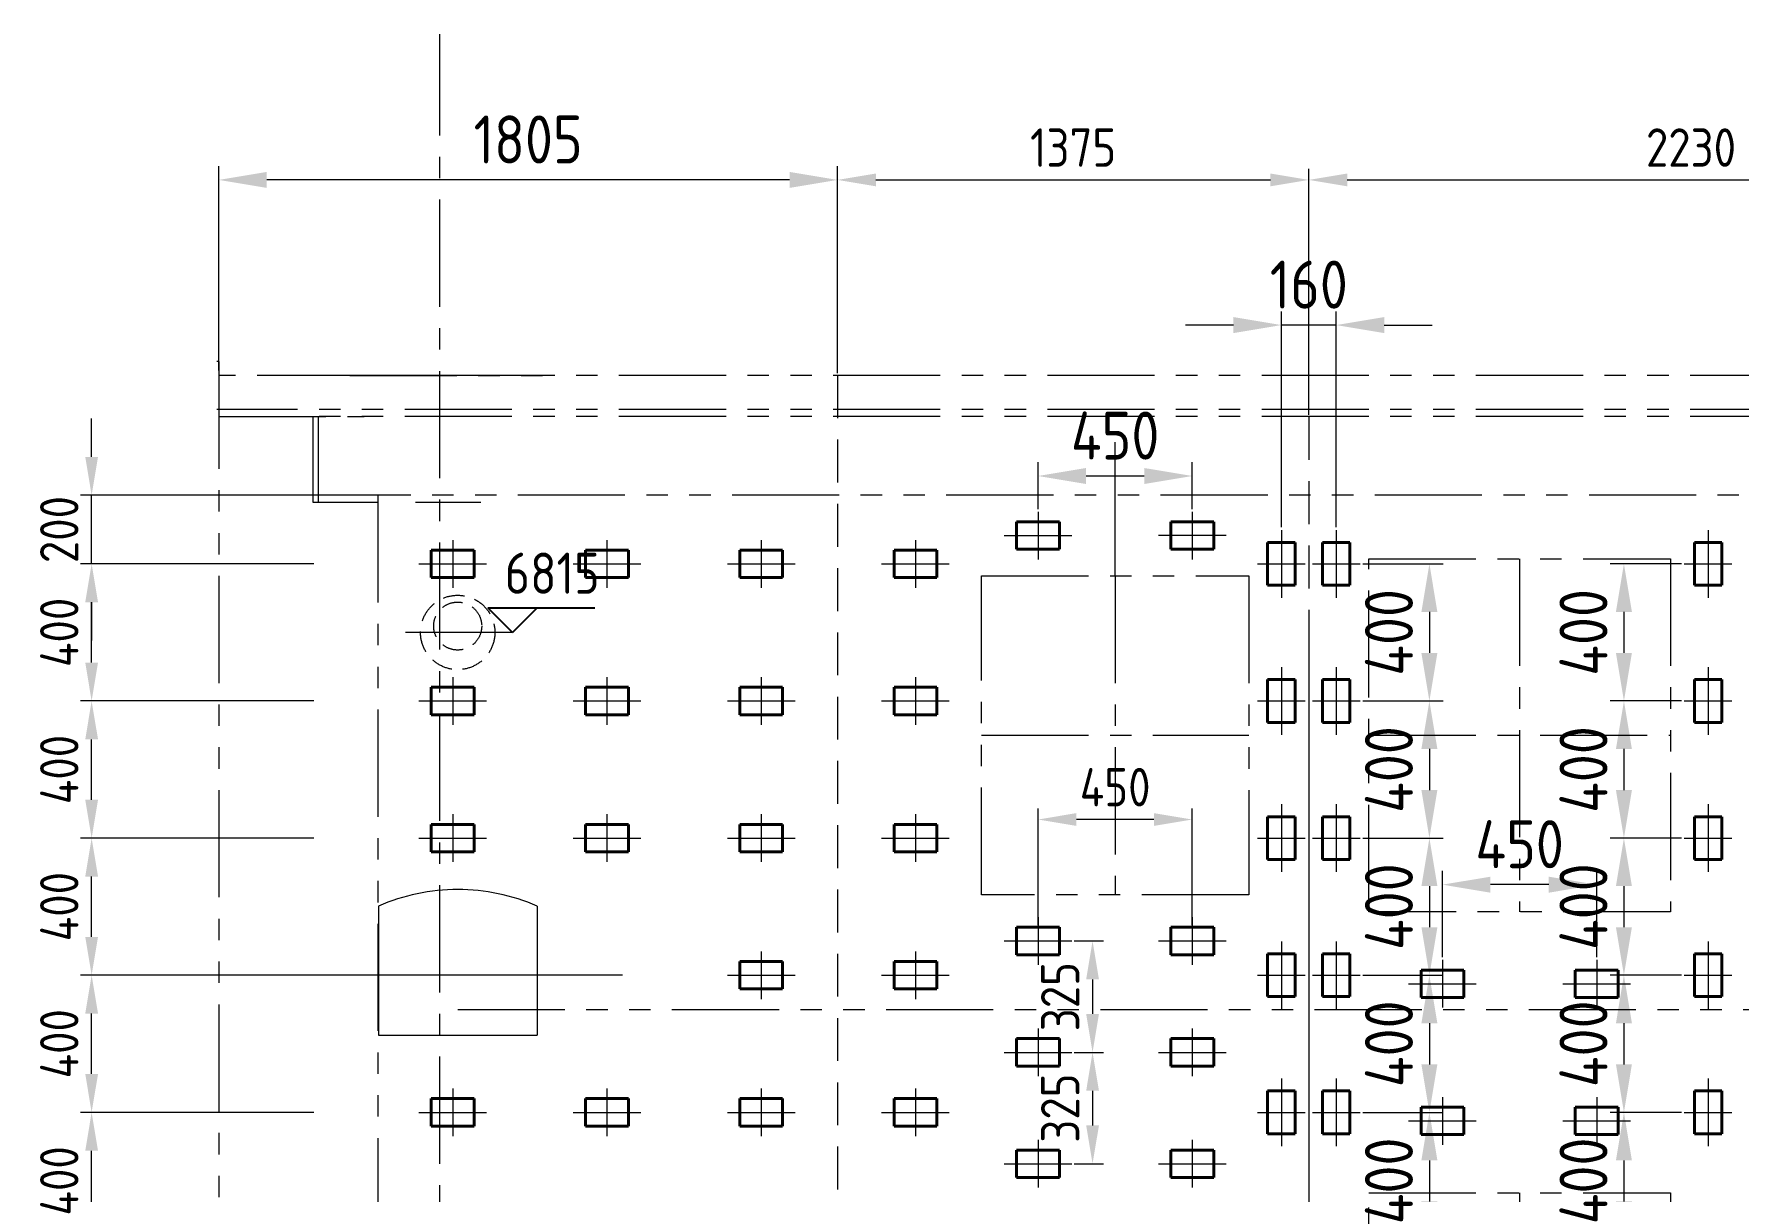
# Model space of a CAD drawing. Header units: millimetres. Extents: x 52110 to 400893, y -153728 to 31997.
# Drawn here: x 200878 to 205852, y -43117 to -39740 of the extents above; entities that cross this region are included whole.
import ezdxf

# ---------------------------------------------------------------- set-up
doc = ezdxf.new("R2010")
doc.units = ezdxf.units.MM
doc.header["$LTSCALE"] = 500
for name, pattern in [('CENTER', [2, 1.25, -0.25, 0.25, -0.25]), ('DASHED2', [0.375, 0.25, -0.125]), ('PHANTOM2', [1.25, 0.625, -0.125, 0.125, -0.125, 0.125, -0.125])]:
    doc.linetypes.add(name, pattern=pattern)
for name, color, linetype, lineweight in [('2D', 4, 'PHANTOM2', 20), ('BIAOZHU', 3, 'Continuous', 25), ('SHI', 7, 'Continuous', 40), ('WEN', 3, 'Continuous', 20), ('XU', 6, 'DASHED2', 20), ('ZHONG', 1, 'CENTER', 20)]:
    doc.layers.add(name, color=color, linetype=linetype, lineweight=lineweight)
doc.styles.add('GB', font='gbenor.shx', dxfattribs={"bigfont": 'gbcbig.shx'})
doc.dimstyles.new('ISO-25$0', dxfattribs={"dimscale": 40, "dimtxt": 3.5, "dimasz": 3.5, "dimexe": 1, "dimexo": 0.2, "dimgap": 1.2, "dimtad": 1, "dimtoh": 1, "dimdec": 1, "dimzin": 9, "dimdsep": 46, "dimtxsty": 'GB', "dimcen": 0, "dimclrd": 3, "dimclre": 3, "dimclrt": 256, "dimadec": 0, "dimazin": 2, "dimtfac": 1, "dimtdec": 1, "dimtix": 1, "dimtmove": 0, "dimatfit": 3, "dimldrblk": 'DOTSMALL', "dimfxl": 0, "dimlwd": -1, "dimlwe": 20, "dimarcsym": 0})

# ---------------------------------------------------------------- blocks, each defined once
blk = doc.blocks.new('A$C211F6658')
at = {"layer": 'SHI'}
for p, q in [((-62.5, 40), (-62.5, -40)), ((62.5, 40), (-62.5, 40)), ((62.5, -40), (62.5, 40)), ((-62.5, -40), (62.5, -40))]:
    blk.add_line(p, q, dxfattribs=at)
at = {"layer": 'ZHONG'}
for p, q in [((0, 69.5), (0, -69.5)), ((-98.7, 0), (98.7, 0))]:
    blk.add_line(p, q, dxfattribs=at)
blk = doc.blocks.new('*D1261')
at = {"layer": 'Defpoints', "color": 0}
for p in [(203807.3, -42031), (203807.3, -42345.7), (204257.3, -42345.7)]:
    blk.add_point(p, dxfattribs=at)
at = {"layer": 'WEN', "color": 3, "linetype": 'ByBlock', "lineweight": 20}
for p, q in [((203807.3, -42339.3), (203807.3, -41999)), ((204257.3, -42339.3), (204257.3, -41999))]:
    blk.add_line(p, q, dxfattribs=at)
at = {"layer": 'WEN', "color": 3, "linetype": 'ByBlock'}
blk.add_line((204145.3, -42031), (203919.3, -42031), dxfattribs=at)
at = {"layer": 'WEN', "color": 3}
for points in [[(203919.3, -42012.3), (203919.3, -42049.6), (203807.3, -42031)], [(204145.3, -42012.3), (204145.3, -42049.6), (204257.3, -42031)]]:
    blk.add_solid(points, dxfattribs=at)
at = {"layer": 'WEN', "insert": (204032.3, -41936.6), "char_height": 112, "attachment_point": 5, "style": 'GB'}
blk.add_mtext('450', dxfattribs=at)
blk = doc.blocks.new('_DotSmall')
at = {"color": 0, "linetype": 'ByBlock', "const_width": 0.5}
blk.add_lwpolyline([(-0.0625, 0, 1), (0.0625, 0, 1)], format="xyb", close=True, dxfattribs=at)
blk = doc.blocks.new('*D1262')
at = {"layer": 'Defpoints', "color": 0}
for p in [(203906, -42385.2), (203906, -42710.2), (203966.4, -42710.2)]:
    blk.add_point(p, dxfattribs=at)
at = {"layer": 'WEN', "color": 3, "linetype": 'ByBlock', "lineweight": 20}
for p, q in [((203912.4, -42385.2), (203998.4, -42385.2)), ((203912.4, -42710.2), (203998.4, -42710.2))]:
    blk.add_line(p, q, dxfattribs=at)
at = {"layer": 'WEN', "color": 3, "linetype": 'ByBlock'}
blk.add_line((203966.4, -42497.2), (203966.4, -42598.2), dxfattribs=at)
at = {"layer": 'WEN', "color": 3}
for points in [[(203947.8, -42497.2), (203985.1, -42497.2), (203966.4, -42385.2)], [(203947.8, -42598.2), (203985.1, -42598.2), (203966.4, -42710.2)]]:
    blk.add_solid(points, dxfattribs=at)
at = {"layer": 'WEN', "insert": (203872, -42547.7), "char_height": 112, "attachment_point": 5, "rotation": 90, "style": 'GB'}
blk.add_mtext('325', dxfattribs=at)
blk = doc.blocks.new('*D1263')
at = {"layer": 'Defpoints', "color": 0}
for p in [(203906, -42710.2), (203906, -43035.2), (203966.4, -43035.2)]:
    blk.add_point(p, dxfattribs=at)
at = {"layer": 'WEN', "color": 3, "linetype": 'ByBlock', "lineweight": 20}
for p, q in [((203912.4, -42710.2), (203998.4, -42710.2)), ((203912.4, -43035.2), (203998.4, -43035.2))]:
    blk.add_line(p, q, dxfattribs=at)
at = {"layer": 'WEN', "color": 3, "linetype": 'ByBlock'}
blk.add_line((203966.4, -42822.2), (203966.4, -42923.2), dxfattribs=at)
at = {"layer": 'WEN', "color": 3}
for points in [[(203947.8, -42822.2), (203985.1, -42822.2), (203966.4, -42710.2)], [(203947.8, -42923.2), (203985.1, -42923.2), (203966.4, -43035.2)]]:
    blk.add_solid(points, dxfattribs=at)
at = {"layer": 'WEN', "insert": (203872, -42872.7), "char_height": 112, "attachment_point": 5, "rotation": 90, "style": 'GB'}
blk.add_mtext('325', dxfattribs=at)
blk = doc.blocks.new('*D1268')
at = {"layer": 'Defpoints', "color": 0}
for p in [(201046.3, -42885.2), (201701.1, -42885.2), (201701.1, -43285.2)]:
    blk.add_point(p, dxfattribs=at)
at = {"layer": 'WEN', "color": 3, "linetype": 'ByBlock', "lineweight": 20}
for p, q in [((201694.7, -42885.2), (201014.3, -42885.2)), ((201694.7, -43285.2), (201014.3, -43285.2))]:
    blk.add_line(p, q, dxfattribs=at)
at = {"layer": 'WEN', "color": 3, "linetype": 'ByBlock'}
blk.add_line((201046.3, -43173.2), (201046.3, -42997.2), dxfattribs=at)
at = {"layer": 'WEN', "color": 3}
for points in [[(201027.7, -42997.2), (201065, -42997.2), (201046.3, -42885.2)], [(201027.7, -43173.2), (201065, -43173.2), (201046.3, -43285.2)]]:
    blk.add_solid(points, dxfattribs=at)
at = {"layer": 'WEN', "insert": (200951.9, -43085.2), "char_height": 112, "attachment_point": 5, "rotation": 90, "style": 'GB'}
blk.add_mtext('400', dxfattribs=at)
blk = doc.blocks.new('*D1269')
at = {"layer": 'Defpoints', "color": 0}
for p in [(201046.3, -42485.2), (202601.1, -42485.2), (201701.1, -42885.2)]:
    blk.add_point(p, dxfattribs=at)
at = {"layer": 'WEN', "color": 3, "linetype": 'ByBlock', "lineweight": 20}
for p, q in [((202594.7, -42485.2), (201014.3, -42485.2)), ((201694.7, -42885.2), (201014.3, -42885.2))]:
    blk.add_line(p, q, dxfattribs=at)
at = {"layer": 'WEN', "color": 3, "linetype": 'ByBlock'}
blk.add_line((201046.3, -42773.2), (201046.3, -42597.2), dxfattribs=at)
at = {"layer": 'WEN', "color": 3}
for points in [[(201027.7, -42597.2), (201065, -42597.2), (201046.3, -42485.2)], [(201027.7, -42773.2), (201065, -42773.2), (201046.3, -42885.2)]]:
    blk.add_solid(points, dxfattribs=at)
at = {"layer": 'WEN', "insert": (200951.9, -42685.2), "char_height": 112, "attachment_point": 5, "rotation": 90, "style": 'GB'}
blk.add_mtext('400', dxfattribs=at)
blk = doc.blocks.new('*D1270')
at = {"layer": 'Defpoints', "color": 0}
for p in [(201046.3, -42085.2), (201701.1, -42085.2), (202601.1, -42485.2)]:
    blk.add_point(p, dxfattribs=at)
at = {"layer": 'WEN', "color": 3, "linetype": 'ByBlock', "lineweight": 20}
for p, q in [((201694.7, -42085.2), (201014.3, -42085.2)), ((202594.7, -42485.2), (201014.3, -42485.2))]:
    blk.add_line(p, q, dxfattribs=at)
at = {"layer": 'WEN', "color": 3, "linetype": 'ByBlock'}
blk.add_line((201046.3, -42373.2), (201046.3, -42197.2), dxfattribs=at)
at = {"layer": 'WEN', "color": 3}
for points in [[(201027.7, -42197.2), (201065, -42197.2), (201046.3, -42085.2)], [(201027.7, -42373.2), (201065, -42373.2), (201046.3, -42485.2)]]:
    blk.add_solid(points, dxfattribs=at)
at = {"layer": 'WEN', "insert": (200951.9, -42285.2), "char_height": 112, "attachment_point": 5, "rotation": 90, "style": 'GB'}
blk.add_mtext('400', dxfattribs=at)
blk = doc.blocks.new('*D1271')
at = {"layer": 'Defpoints', "color": 0}
for p in [(201046.3, -41685.2), (201701.1, -41685.2), (201701.1, -42085.2)]:
    blk.add_point(p, dxfattribs=at)
at = {"layer": 'WEN', "color": 3, "linetype": 'ByBlock', "lineweight": 20}
for p, q in [((201694.7, -41685.2), (201014.3, -41685.2)), ((201694.7, -42085.2), (201014.3, -42085.2))]:
    blk.add_line(p, q, dxfattribs=at)
at = {"layer": 'WEN', "color": 3, "linetype": 'ByBlock'}
blk.add_line((201046.3, -41973.2), (201046.3, -41797.2), dxfattribs=at)
at = {"layer": 'WEN', "color": 3}
for points in [[(201027.7, -41797.2), (201065, -41797.2), (201046.3, -41685.2)], [(201027.7, -41973.2), (201065, -41973.2), (201046.3, -42085.2)]]:
    blk.add_solid(points, dxfattribs=at)
at = {"layer": 'WEN', "insert": (200951.9, -41885.2), "char_height": 112, "attachment_point": 5, "rotation": 90, "style": 'GB'}
blk.add_mtext('400', dxfattribs=at)
blk = doc.blocks.new('*D1272')
at = {"layer": 'Defpoints', "color": 0}
for p in [(201046.3, -41285.2), (201701.1, -41285.2), (201701.1, -41685.2)]:
    blk.add_point(p, dxfattribs=at)
at = {"layer": 'WEN', "color": 3, "linetype": 'ByBlock', "lineweight": 20}
for p, q in [((201694.7, -41285.2), (201014.3, -41285.2)), ((201694.7, -41685.2), (201014.3, -41685.2))]:
    blk.add_line(p, q, dxfattribs=at)
at = {"layer": 'WEN', "color": 3, "linetype": 'ByBlock'}
blk.add_line((201046.3, -41573.2), (201046.3, -41397.2), dxfattribs=at)
at = {"layer": 'WEN', "color": 3}
for points in [[(201027.7, -41397.2), (201065, -41397.2), (201046.3, -41285.2)], [(201027.7, -41573.2), (201065, -41573.2), (201046.3, -41685.2)]]:
    blk.add_solid(points, dxfattribs=at)
at = {"layer": 'WEN', "insert": (200951.9, -41485.2), "char_height": 112, "attachment_point": 5, "rotation": 90, "style": 'GB'}
blk.add_mtext('400', dxfattribs=at)
blk = doc.blocks.new('*D1273')
at = {"layer": 'Defpoints', "color": 0}
for p in [(201046.3, -41085.2), (201881.3, -41085.2), (201701.1, -41285.2)]:
    blk.add_point(p, dxfattribs=at)
at = {"layer": 'WEN', "color": 3, "linetype": 'ByBlock'}
for p, q in [((201046.3, -40973.2), (201046.3, -40861.2)), ((201046.3, -41285.2), (201046.3, -41085.2)), ((201046.3, -41397.2), (201046.3, -41509.2))]:
    blk.add_line(p, q, dxfattribs=at)
at = {"layer": 'WEN', "color": 3, "linetype": 'ByBlock', "lineweight": 20}
for p, q in [((201874.9, -41085.2), (201014.3, -41085.2)), ((201694.7, -41285.2), (201014.3, -41285.2))]:
    blk.add_line(p, q, dxfattribs=at)
at = {"layer": 'WEN', "color": 3}
for points in [[(201027.7, -40973.2), (201065, -40973.2), (201046.3, -41085.2)], [(201027.7, -41397.2), (201065, -41397.2), (201046.3, -41285.2)]]:
    blk.add_solid(points, dxfattribs=at)
at = {"layer": 'WEN', "insert": (200951.9, -41185.2), "char_height": 112, "attachment_point": 5, "rotation": 90, "style": 'GB'}
blk.add_mtext('200', dxfattribs=at)
blk = doc.blocks.new('正标高')
at = {"layer": 'BIAOZHU'}
for p, q in [((-2.4, 2.4), (8, 2.4)), ((-2.4, 2.4), (0, 0)), ((2.4, 2.4), (0, 0))]:
    blk.add_line(p, q, dxfattribs=at)
at = {"layer": 'BIAOZHU', "style": 'GB'}
blk.add_attdef('1000', (-0.7624, 3.76), '', height=4, dxfattribs=at)
at = {"layer": 'BIAOZHU', "style": 'GB', "flags": 10}
blk.add_attdef('+', (-3.12, 3.76), '', height=4, dxfattribs=at)
blk = doc.blocks.new('A$C757A3AD5')
at = {"layer": '2D'}
for points in [[(1020, 3140), (1900, 3140), (1900, 2110), (1020, 2110)], [(-110, 3090), (670, 3090), (670, 2160), (-110, 2160)], [(1020, 1290), (1900, 1290), (1900, 60), (1020, 60)], [(-110, 1240), (670, 1240), (670, 110), (-110, 110)]]:
    blk.add_lwpolyline(points, close=True, dxfattribs=at)
at = {"layer": 'ZHONG', "color": 1, "ltscale": 0.5}
for p, q in [((1460, 3140), (1460, 2110)), ((280, 3090), (280, 2160)), ((-110, 2625), (670, 2625)), ((1020, 2625), (1900, 2625)), ((1460, 1290), (1460, 60)), ((280, 1240), (280, 110)), ((-110, 675), (670, 675)), ((1020, 675), (1900, 675))]:
    blk.add_line(p, q, dxfattribs=at)
blk = doc.blocks.new('A$C35DD0C39')
at = {"layer": '2D'}
for p, q in [((6, 4456), (0, 4456)), ((6, 4456), (6, 0)), ((430, 4416), (6, 4416)), ((21486, 4416), (296, 4416)), ((388, 4416), (1013, 4416)), ((651, 4416), (468, 4416)), ((663, 4416), (470, 4416)), ((933, 4416), (743, 4416)), ((21486, 4316), (0, 4316)), ((6, 4296), (430, 4296)), ((280, 4296), (280, 4046)), ((21486, 4296), (296, 4296)), ((296, 4296), (296, 4046)), ((280, 4046), (470, 4046)), ((21191, 4066), (296, 4066)), ((470, 4066), (470, 10)), ((703, 2566), (20730.9, 2566))]:
    blk.add_line(p, q, dxfattribs=at)
at = {"layer": 'WEN'}
for p, q in [((471.6, 2867.7), (471.6, 2491)), ((935, 2867.7), (935, 2491)), ((935, 2778.9), (935, 2511)), ((471.6, 2491), (935, 2491))]:
    blk.add_line(p, q, dxfattribs=at)
for centre, start, end in [((703.4, 2336), 89.9863, 113.5632), ((703.1, 2336), 66.4368, 90.0137)]:
    blk.add_arc(centre, 580, start, end, dxfattribs=at)
at = {"layer": 'XU', "ltscale": 0.5}
for centre, radius in [((703, 3666), 108.5), ((703, 3684.6), 70)]:
    blk.add_circle(centre, radius, dxfattribs=at)
at = {"layer": 'ZHONG', "color": 1, "ltscale": 0.5}
for p, q in [((651, 616), (651, 5411.4)), ((863, 3666), (532, 3666))]:
    blk.add_line(p, q, dxfattribs=at)
at = {"layer": 'SHI'}
ref = blk.add_blockref('正标高', (863, 3666), dxfattribs=dict(at, xscale=30, yscale=30, zscale=30))
ref.add_attrib('1000', '6815', (840.1, 3778.8), dxfattribs={"layer": 'BIAOZHU', "height": 120, "style": 'GB'})
at = {"layer": 'WEN'}
blk.add_blockref('A$C757A3AD5', (2341, 741), dxfattribs=at)
blk = doc.blocks.new('*D1274')
at = {"layer": 'Defpoints', "color": 0}
for p in [(204597.3, -40165.2), (203222.3, -40735.2), (204597.3, -40856.8)]:
    blk.add_point(p, dxfattribs=at)
at = {"layer": 'WEN', "color": 3, "linetype": 'ByBlock', "lineweight": 20}
for p, q in [((203222.3, -40728.8), (203222.3, -40133.2)), ((204597.3, -40850.4), (204597.3, -40133.2))]:
    blk.add_line(p, q, dxfattribs=at)
at = {"layer": 'WEN', "color": 3, "linetype": 'ByBlock'}
blk.add_line((203334.3, -40165.2), (204485.3, -40165.2), dxfattribs=at)
at = {"layer": 'WEN', "color": 3}
for points in [[(203334.3, -40146.5), (203334.3, -40183.9), (203222.3, -40165.2)], [(204485.3, -40146.5), (204485.3, -40183.9), (204597.3, -40165.2)]]:
    blk.add_solid(points, dxfattribs=at)
at = {"layer": 'WEN', "insert": (203909.8, -40070.8), "char_height": 112, "attachment_point": 5, "style": 'GB'}
blk.add_mtext('1375', dxfattribs=at)
blk = doc.blocks.new('*D1275')
at = {"layer": 'Defpoints', "color": 0}
for p in [(206827.3, -40165.2), (204597.3, -40856.8), (206827.3, -40856.8)]:
    blk.add_point(p, dxfattribs=at)
at = {"layer": 'WEN', "color": 3, "linetype": 'ByBlock', "lineweight": 20}
for p, q in [((204597.3, -40850.4), (204597.3, -40133.2)), ((206827.3, -40850.4), (206827.3, -40133.2))]:
    blk.add_line(p, q, dxfattribs=at)
at = {"layer": 'WEN', "color": 3, "linetype": 'ByBlock'}
blk.add_line((204709.3, -40165.2), (206715.3, -40165.2), dxfattribs=at)
at = {"layer": 'WEN', "color": 3}
for points in [[(204709.3, -40146.5), (204709.3, -40183.9), (204597.3, -40165.2)], [(206715.3, -40146.5), (206715.3, -40183.9), (206827.3, -40165.2)]]:
    blk.add_solid(points, dxfattribs=at)
at = {"layer": 'WEN', "insert": (205712.3, -40070.8), "char_height": 112, "attachment_point": 5, "style": 'GB'}
blk.add_mtext('2230', dxfattribs=at)
blk = doc.blocks.new('*D1345')
at = {"layer": 'Defpoints', "color": 0}
for p in [(201417.3, -40165.2), (201417.3, -40728.8), (203222.3, -40735.2)]:
    blk.add_point(p, dxfattribs=at)
at = {"layer": 'WEN', "color": 3, "linetype": 'ByBlock', "lineweight": 20}
for p, q in [((201417.3, -40720.8), (201417.3, -40125.2)), ((203222.3, -40727.2), (203222.3, -40125.2))]:
    blk.add_line(p, q, dxfattribs=at)
at = {"layer": 'WEN', "color": 3, "linetype": 'ByBlock'}
blk.add_line((203082.3, -40165.2), (201557.3, -40165.2), dxfattribs=at)
at = {"layer": 'WEN', "color": 3}
for points in [[(201557.3, -40141.9), (201557.3, -40188.5), (201417.3, -40165.2)], [(203082.3, -40141.9), (203082.3, -40188.5), (203222.3, -40165.2)]]:
    blk.add_solid(points, dxfattribs=at)
at = {"layer": 'WEN', "insert": (202319.8, -40047.2), "char_height": 140, "attachment_point": 5, "style": 'GB'}
blk.add_mtext('1805', dxfattribs=at)
blk = doc.blocks.new('A$C5B802F15')
at = {"layer": 'SHI', "color": 3}
for p, q in [((3680.1, 2810.6), (3760.1, 2810.6)), ((3680.1, 2685.6), (3680.1, 2810.6)), ((3760.1, 2810.6), (3760.1, 2685.6)), ((3760.1, 2685.6), (3680.1, 2685.6))]:
    blk.add_line(p, q, dxfattribs=at)
at = {"layer": 'ZHONG'}
for p, q in [((3720.1, 2846.8), (3720.1, 2649.3)), ((3650.7, 2748.1), (3789.6, 2748.1))]:
    blk.add_line(p, q, dxfattribs=at)
blk = doc.blocks.new('A$C437F63FB')
at = {"layer": 'XU'}
blk.add_line((149.5, 2283.5), (149.5, -2322.7), dxfattribs=at)
at = {"layer": 'WEN'}
for p in [(-3650.7, -893), (-3490.7, -893), (-3650.7, -1293), (-3490.7, -1293), (-3650.7, -1693), (-3490.7, -1693), (-3650.7, -2093), (-3650.7, -2093), (-3490.7, -2093), (-3490.7, -2093), (-3650.7, -2493), (-3490.7, -2493), (-3650.7, -2893), (-3490.7, -2893), (-3650.7, -3293), (-3490.7, -3293), (-3650.7, -3693), (-3490.7, -3693), (-3650.7, -4093), (-3490.7, -4093)]:
    blk.add_blockref('A$C5B802F15', p, dxfattribs=at)
blk = doc.blocks.new('*D1355')
at = {"layer": 'Defpoints', "color": 0}
for p in [(204987.3, -42221), (204987.3, -42440.7), (205437.3, -42440.7)]:
    blk.add_point(p, dxfattribs=at)
at = {"layer": 'WEN', "color": 3, "linetype": 'ByBlock', "lineweight": 20}
for p, q in [((204987.3, -42432.7), (204987.3, -42181)), ((205437.3, -42432.7), (205437.3, -42181))]:
    blk.add_line(p, q, dxfattribs=at)
at = {"layer": 'WEN', "color": 3}
blk.add_line((205297.3, -42221), (205127.3, -42221), dxfattribs=at)
for points in [[(205127.3, -42197.7), (205127.3, -42244.4), (204987.3, -42221)], [(205297.3, -42197.7), (205297.3, -42244.4), (205437.3, -42221)]]:
    blk.add_solid(points, dxfattribs=at)
at = {"layer": 'WEN', "insert": (205212.3, -42103), "char_height": 140, "attachment_point": 5, "style": 'GB'}
blk.add_mtext('450', dxfattribs=at)
blk = doc.blocks.new('A$C28FB080F')
at = {"layer": 'WEN'}
for p in [(-3650.7, 745.4), (-3650.7, 345.4), (-3650.7, -54.6), (-3650.7, -454.6), (-3650.7, -454.6), (-3650.7, -854.6), (-3650.7, -1254.6), (-3650.7, -1654.6), (-3650.7, -2054.6), (-3650.7, -2454.6)]:
    blk.add_blockref('A$C5B802F15', p, dxfattribs=at)
blk = doc.blocks.new('*D1356')
at = {"layer": 'Defpoints', "color": 0}
for p in [(203807.3, -41028.9), (203807.3, -41133.2), (204257.3, -41133.2)]:
    blk.add_point(p, dxfattribs=at)
at = {"layer": 'WEN', "color": 3, "linetype": 'ByBlock', "lineweight": 20}
for p, q in [((203807.3, -41125.2), (203807.3, -40988.9)), ((204257.3, -41125.2), (204257.3, -40988.9))]:
    blk.add_line(p, q, dxfattribs=at)
at = {"layer": 'WEN', "color": 3}
blk.add_line((204117.3, -41028.9), (203947.3, -41028.9), dxfattribs=at)
for points in [[(203947.3, -41005.6), (203947.3, -41052.3), (203807.3, -41028.9)], [(204117.3, -41005.6), (204117.3, -41052.3), (204257.3, -41028.9)]]:
    blk.add_solid(points, dxfattribs=at)
at = {"layer": 'WEN', "insert": (204032.3, -40910.9), "char_height": 140, "attachment_point": 5, "style": 'GB'}
blk.add_mtext('450', dxfattribs=at)
blk = doc.blocks.new('*D1360')
at = {"layer": 'Defpoints', "color": 0}
for p in [(204517.3, -40588.6), (204517.3, -41186.5), (204677.3, -41186.5)]:
    blk.add_point(p, dxfattribs=at)
at = {"layer": 'WEN', "color": 3, "linetype": 'ByBlock', "lineweight": 20}
for p, q in [((204517.3, -41178.5), (204517.3, -40548.6)), ((204677.3, -41178.5), (204677.3, -40548.6))]:
    blk.add_line(p, q, dxfattribs=at)
at = {"layer": 'WEN', "color": 3}
for p, q in [((204377.3, -40588.6), (204237.3, -40588.6)), ((204677.3, -40588.6), (204517.3, -40588.6)), ((204817.3, -40588.6), (204957.3, -40588.6))]:
    blk.add_line(p, q, dxfattribs=at)
for points in [[(204377.3, -40565.3), (204377.3, -40612), (204517.3, -40588.6)], [(204817.3, -40565.3), (204817.3, -40612), (204677.3, -40588.6)]]:
    blk.add_solid(points, dxfattribs=at)
at = {"layer": 'WEN', "insert": (204597.3, -40470.6), "char_height": 140, "attachment_point": 5, "style": 'GB'}
blk.add_mtext('160', dxfattribs=at)
blk = doc.blocks.new('*D1496')
at = {"layer": 'Defpoints', "color": 0}
for p in [(204746.8, -41285.2), (204746.8, -41685.2), (204949.1, -41685.2)]:
    blk.add_point(p, dxfattribs=at)
at = {"layer": 'WEN', "color": 3, "linetype": 'ByBlock', "lineweight": 20}
for p, q in [((204754.8, -41285.2), (204989.1, -41285.2)), ((204754.8, -41685.2), (204989.1, -41685.2))]:
    blk.add_line(p, q, dxfattribs=at)
at = {"layer": 'WEN', "color": 3}
blk.add_line((204949.1, -41425.2), (204949.1, -41545.2), dxfattribs=at)
for points in [[(204925.8, -41425.2), (204972.4, -41425.2), (204949.1, -41285.2)], [(204925.8, -41545.2), (204972.4, -41545.2), (204949.1, -41685.2)]]:
    blk.add_solid(points, dxfattribs=at)
at = {"layer": 'WEN', "insert": (204831.1, -41485.2), "char_height": 140, "attachment_point": 5, "rotation": 90, "style": 'GB'}
blk.add_mtext('400', dxfattribs=at)
blk = doc.blocks.new('*D1497')
at = {"layer": 'Defpoints', "color": 0}
for p in [(204746.8, -41685.2), (204746.8, -42085.2), (204949.1, -42085.2)]:
    blk.add_point(p, dxfattribs=at)
at = {"layer": 'WEN', "color": 3, "linetype": 'ByBlock', "lineweight": 20}
for p, q in [((204754.8, -41685.2), (204989.1, -41685.2)), ((204754.8, -42085.2), (204989.1, -42085.2))]:
    blk.add_line(p, q, dxfattribs=at)
at = {"layer": 'WEN', "color": 3}
blk.add_line((204949.1, -41825.2), (204949.1, -41945.2), dxfattribs=at)
for points in [[(204925.8, -41825.2), (204972.4, -41825.2), (204949.1, -41685.2)], [(204925.8, -41945.2), (204972.4, -41945.2), (204949.1, -42085.2)]]:
    blk.add_solid(points, dxfattribs=at)
at = {"layer": 'WEN', "insert": (204831.1, -41885.2), "char_height": 140, "attachment_point": 5, "rotation": 90, "style": 'GB'}
blk.add_mtext('400', dxfattribs=at)
blk = doc.blocks.new('*D1498')
at = {"layer": 'Defpoints', "color": 0}
for p in [(204746.8, -42085.2), (204746.8, -42485.2), (204949.1, -42485.2)]:
    blk.add_point(p, dxfattribs=at)
at = {"layer": 'WEN', "color": 3, "linetype": 'ByBlock', "lineweight": 20}
for p, q in [((204754.8, -42085.2), (204989.1, -42085.2)), ((204754.8, -42485.2), (204989.1, -42485.2))]:
    blk.add_line(p, q, dxfattribs=at)
at = {"layer": 'WEN', "color": 3}
blk.add_line((204949.1, -42225.2), (204949.1, -42345.2), dxfattribs=at)
for points in [[(204925.8, -42225.2), (204972.4, -42225.2), (204949.1, -42085.2)], [(204925.8, -42345.2), (204972.4, -42345.2), (204949.1, -42485.2)]]:
    blk.add_solid(points, dxfattribs=at)
at = {"layer": 'WEN', "insert": (204831.1, -42285.2), "char_height": 140, "attachment_point": 5, "rotation": 90, "style": 'GB'}
blk.add_mtext('400', dxfattribs=at)
blk = doc.blocks.new('*D1499')
at = {"layer": 'Defpoints', "color": 0}
for p in [(204746.8, -42485.2), (204746.8, -42885.2), (204949.1, -42885.2)]:
    blk.add_point(p, dxfattribs=at)
at = {"layer": 'WEN', "color": 3, "linetype": 'ByBlock', "lineweight": 20}
for p, q in [((204754.8, -42485.2), (204989.1, -42485.2)), ((204754.8, -42885.2), (204989.1, -42885.2))]:
    blk.add_line(p, q, dxfattribs=at)
at = {"layer": 'WEN', "color": 3}
blk.add_line((204949.1, -42625.2), (204949.1, -42745.2), dxfattribs=at)
for points in [[(204925.8, -42625.2), (204972.4, -42625.2), (204949.1, -42485.2)], [(204925.8, -42745.2), (204972.4, -42745.2), (204949.1, -42885.2)]]:
    blk.add_solid(points, dxfattribs=at)
at = {"layer": 'WEN', "insert": (204831.1, -42685.2), "char_height": 140, "attachment_point": 5, "rotation": 90, "style": 'GB'}
blk.add_mtext('400', dxfattribs=at)
blk = doc.blocks.new('*D1500')
at = {"layer": 'Defpoints', "color": 0}
for p in [(204746.8, -42885.2), (204746.8, -43285.2), (204949.1, -43285.2)]:
    blk.add_point(p, dxfattribs=at)
at = {"layer": 'WEN', "color": 3, "linetype": 'ByBlock', "lineweight": 20}
for p, q in [((204754.8, -42885.2), (204989.1, -42885.2)), ((204754.8, -43285.2), (204989.1, -43285.2))]:
    blk.add_line(p, q, dxfattribs=at)
at = {"layer": 'WEN', "color": 3}
blk.add_line((204949.1, -43025.2), (204949.1, -43145.2), dxfattribs=at)
for points in [[(204925.8, -43025.2), (204972.4, -43025.2), (204949.1, -42885.2)], [(204925.8, -43145.2), (204972.4, -43145.2), (204949.1, -43285.2)]]:
    blk.add_solid(points, dxfattribs=at)
at = {"layer": 'WEN', "insert": (204831.1, -43085.2), "char_height": 140, "attachment_point": 5, "rotation": 90, "style": 'GB'}
blk.add_mtext('400', dxfattribs=at)
blk = doc.blocks.new('*D1504')
at = {"layer": 'Defpoints', "color": 0}
for p in [(205692.8, -41285.2), (205516.6, -41685.2), (205692.8, -41685.2)]:
    blk.add_point(p, dxfattribs=at)
at = {"layer": 'WEN', "color": 3, "linetype": 'ByBlock', "lineweight": 20}
for p, q in [((205684.8, -41285.2), (205476.6, -41285.2)), ((205684.8, -41685.2), (205476.6, -41685.2))]:
    blk.add_line(p, q, dxfattribs=at)
at = {"layer": 'WEN', "color": 3}
blk.add_line((205516.6, -41425.2), (205516.6, -41545.2), dxfattribs=at)
for points in [[(205493.3, -41425.2), (205539.9, -41425.2), (205516.6, -41285.2)], [(205493.3, -41545.2), (205539.9, -41545.2), (205516.6, -41685.2)]]:
    blk.add_solid(points, dxfattribs=at)
at = {"layer": 'WEN', "insert": (205398.6, -41485.2), "char_height": 140, "attachment_point": 5, "rotation": 90, "style": 'GB'}
blk.add_mtext('400', dxfattribs=at)
blk = doc.blocks.new('*D1505')
at = {"layer": 'Defpoints', "color": 0}
for p in [(205692.8, -41685.2), (205516.6, -42085.2), (205692.8, -42085.2)]:
    blk.add_point(p, dxfattribs=at)
at = {"layer": 'WEN', "color": 3, "linetype": 'ByBlock', "lineweight": 20}
for p, q in [((205684.8, -41685.2), (205476.6, -41685.2)), ((205684.8, -42085.2), (205476.6, -42085.2))]:
    blk.add_line(p, q, dxfattribs=at)
at = {"layer": 'WEN', "color": 3}
blk.add_line((205516.6, -41825.2), (205516.6, -41945.2), dxfattribs=at)
for points in [[(205493.3, -41825.2), (205539.9, -41825.2), (205516.6, -41685.2)], [(205493.3, -41945.2), (205539.9, -41945.2), (205516.6, -42085.2)]]:
    blk.add_solid(points, dxfattribs=at)
at = {"layer": 'WEN', "insert": (205398.6, -41885.2), "char_height": 140, "attachment_point": 5, "rotation": 90, "style": 'GB'}
blk.add_mtext('400', dxfattribs=at)
blk = doc.blocks.new('*D1506')
at = {"layer": 'Defpoints', "color": 0}
for p in [(205692.8, -42085.2), (205516.6, -42485.2), (205692.8, -42485.2)]:
    blk.add_point(p, dxfattribs=at)
at = {"layer": 'WEN', "color": 3, "linetype": 'ByBlock', "lineweight": 20}
for p, q in [((205684.8, -42085.2), (205476.6, -42085.2)), ((205684.8, -42485.2), (205476.6, -42485.2))]:
    blk.add_line(p, q, dxfattribs=at)
at = {"layer": 'WEN', "color": 3}
blk.add_line((205516.6, -42225.2), (205516.6, -42345.2), dxfattribs=at)
for points in [[(205493.3, -42225.2), (205539.9, -42225.2), (205516.6, -42085.2)], [(205493.3, -42345.2), (205539.9, -42345.2), (205516.6, -42485.2)]]:
    blk.add_solid(points, dxfattribs=at)
at = {"layer": 'WEN', "insert": (205398.6, -42285.2), "char_height": 140, "attachment_point": 5, "rotation": 90, "style": 'GB'}
blk.add_mtext('400', dxfattribs=at)
blk = doc.blocks.new('*D1507')
at = {"layer": 'Defpoints', "color": 0}
for p in [(205692.8, -42485.2), (205516.6, -42885.2), (205692.8, -42885.2)]:
    blk.add_point(p, dxfattribs=at)
at = {"layer": 'WEN', "color": 3, "linetype": 'ByBlock', "lineweight": 20}
for p, q in [((205684.8, -42485.2), (205476.6, -42485.2)), ((205684.8, -42885.2), (205476.6, -42885.2))]:
    blk.add_line(p, q, dxfattribs=at)
at = {"layer": 'WEN', "color": 3}
blk.add_line((205516.6, -42625.2), (205516.6, -42745.2), dxfattribs=at)
for points in [[(205493.3, -42625.2), (205539.9, -42625.2), (205516.6, -42485.2)], [(205493.3, -42745.2), (205539.9, -42745.2), (205516.6, -42885.2)]]:
    blk.add_solid(points, dxfattribs=at)
at = {"layer": 'WEN', "insert": (205398.6, -42685.2), "char_height": 140, "attachment_point": 5, "rotation": 90, "style": 'GB'}
blk.add_mtext('400', dxfattribs=at)
blk = doc.blocks.new('*D1508')
at = {"layer": 'Defpoints', "color": 0}
for p in [(205692.8, -42885.2), (205516.6, -43285.2), (205692.8, -43285.2)]:
    blk.add_point(p, dxfattribs=at)
at = {"layer": 'WEN', "color": 3, "linetype": 'ByBlock', "lineweight": 20}
for p, q in [((205684.8, -42885.2), (205476.6, -42885.2)), ((205684.8, -43285.2), (205476.6, -43285.2))]:
    blk.add_line(p, q, dxfattribs=at)
at = {"layer": 'WEN', "color": 3}
blk.add_line((205516.6, -43025.2), (205516.6, -43145.2), dxfattribs=at)
for points in [[(205493.3, -43025.2), (205539.9, -43025.2), (205516.6, -42885.2)], [(205493.3, -43145.2), (205539.9, -43145.2), (205516.6, -43285.2)]]:
    blk.add_solid(points, dxfattribs=at)
at = {"layer": 'WEN', "insert": (205398.6, -43085.2), "char_height": 140, "attachment_point": 5, "rotation": 90, "style": 'GB'}
blk.add_mtext('400', dxfattribs=at)

msp = doc.modelspace()

# ---------------------------------------------------------------- linework, layer by layer
at = {"layer": '2D'}
for p, q in [((201417.29374, -40695.21532), (201411.29374, -40695.21532)), ((201417.29374, -40695.21532), (201417.29374, -45151.23282)), ((201841.29374, -40735.22584), (201417.29374, -40735.22584)), ((222897.29374, -40735.22584), (201707.29374, -40735.22584)), ((222897.29374, -40835.22584), (201411.29374, -40835.22584)), ((201417.29374, -40855.22584), (201841.29374, -40855.22584)), ((201691.29374, -40855.22584), (201691.29374, -41105.22584)), ((222897.29374, -40855.22584), (201707.29374, -40855.22584)), ((201707.29374, -40855.22584), (201707.29374, -41105.22584)), ((222602.29374, -41085.22584), (201707.29374, -41085.22584)), ((201881.29374, -41085.22584), (201881.29374, -45141.22584)), ((201991.29374, -41105.22584), (202181.29374, -41105.22584)), ((202114.29374, -42585.21919), (222142.23613, -42585.21919))]:
    msp.add_line(p, q, dxfattribs=at)
at = {"layer": 'WEN'}
for p, q in [((204032.29714, -41320.21919), (204032.29714, -40930.14587)), ((204597.29714, -41478.30656), (204597.29714, -44582.01162))]:
    msp.add_line(p, q, dxfattribs=at)
at = {"layer": 'XU'}
msp.add_line((203222.29714, -40735.22584), (203222.29714, -45141.22584), dxfattribs=at)
at = {"layer": 'ZHONG', "color": 1, "ltscale": 0.5}
msp.add_line((202062.29374, -44535.22584), (202062.29374, -39739.79734), dxfattribs=at)

# ---------------------------------------------------------------- block references
at = {"layer": 'SHI'}
for p in [(203807.29714, -41202.72251), (202099.79714, -41285.22584), (202549.79714, -41285.22584), (202999.79714, -41285.22584), (203449.79714, -41285.22584), (202099.79714, -41685.22584), (202549.79714, -41685.22584), (202999.79714, -41685.22584), (203449.79714, -41685.22584), (202099.79714, -42085.22584), (202549.79714, -42085.22584), (202999.79714, -42085.22584), (203449.79714, -42085.22584), (203807.29714, -42385.21919), (204257.29714, -42385.21919), (202999.79714, -42485.22584), (203449.79714, -42485.22584), (204987.29714, -42510.21919), (205437.29714, -42510.21919), (203807.29714, -42710.21919), (204257.29714, -42710.21919), (202099.79714, -42885.22584), (202549.79714, -42885.22584), (202999.79714, -42885.22584), (203449.79714, -42885.22584), (204987.29714, -42910.21919), (205437.29714, -42910.21919), (203807.29714, -43035.21919), (204257.29714, -43035.21919)]:
    msp.add_blockref('A$C211F6658', p, dxfattribs=at)
at = {"layer": 'SHI', "xscale": -1}
msp.add_blockref('A$C211F6658', (204257.29714, -41202.72251), dxfattribs=at)
at = {"layer": 'WEN'}
for name, p in [('A$C35DD0C39', (201411.29385, -45151.23278)), ('A$C437F63FB', (204447.80713, -43140.30024)), ('A$C28FB080F', (205692.80721, -44778.66543))]:
    msp.add_blockref(name, p, dxfattribs=at)

# ---------------------------------------------------------------- dimensions: what is measured, and where the dimension line sits
for base, p1, p2, override, picture, middle in [((201417.29374, -40165.20245), (203222.29714, -40735.22584), (201417.29374, -40728.82584), {"dimatfit": 0, "dimfxl": 1.25}, '*D1345', (202319.79544, -40047.20245)), ((204597.29714, -40165.20245), (203222.29714, -40735.22584), (204597.29714, -40856.75365), {"dimscale": 32, "dimtmove": 1, "dimatfit": 0, "dimfxl": 1.25}, '*D1274', (203909.79714, -40070.80245)), ((206827.29714, -40165.20245), (204597.29714, -40856.75365), (206827.29714, -40856.75365), {"dimscale": 32, "dimtmove": 1, "dimatfit": 0, "dimfxl": 1.25}, '*D1275', (205712.29714, -40070.80245)), ((204517.29714, -40588.62907), (204677.29714, -41186.48962), (204517.29714, -41186.48962), {"dimatfit": 0, "dimfxl": 1.25}, '*D1360', (204597.29714, -40470.62907)), ((203807.29714, -41028.92256), (204257.29714, -41133.23245), (203807.29714, -41133.23245), {"dimatfit": 0, "dimfxl": 1.25}, '*D1356', (204032.29714, -40910.92256)), ((203807.29714, -42030.95002), (204257.29714, -42345.72913), (203807.29714, -42345.72913), {"dimscale": 32, "dimtmove": 1, "dimatfit": 0, "dimfxl": 1.25}, '*D1261', (204032.29714, -41936.55002)), ((204987.29714, -42221.04855), (205437.29714, -42440.72913), (204987.29714, -42440.72913), {"dimatfit": 0, "dimfxl": 1.25}, '*D1355', (205212.29714, -42103.04855))]:
    dim = msp.add_linear_dim(base=base, p1=p1, p2=p2, dimstyle='ISO-25$0', override=override, dxfattribs=at)
    dim.commit()
    dim.dimension.update_dxf_attribs({"geometry": picture, "text_midpoint": middle})
for base, p1, p2, override, picture, middle in [((201046.34971, -41085.22584), (201701.06092, -41285.22584), (201881.29374, -41085.22584), {"dimscale": 32, "dimtmove": 1, "dimatfit": 0, "dimfxl": 1.25}, '*D1273', (200951.94971, -41185.22584)), ((201046.34971, -41285.22584), (201701.06092, -41685.22584), (201701.06092, -41285.22584), {"dimscale": 32, "dimtmove": 1, "dimatfit": 0, "dimfxl": 1.25}, '*D1272', (200951.94971, -41485.22584)), ((204949.08438, -41685.22584), (204746.7872, -41285.22584), (204746.7872, -41685.22584), {"dimatfit": 0, "dimfxl": 1.25}, '*D1496', (204831.08438, -41485.22584)), ((205516.60552, -41685.22584), (205692.80707, -41285.22584), (205692.80707, -41685.22584), {"dimatfit": 0, "dimfxl": 1.25}, '*D1504', (205398.60552, -41485.22584)), ((201046.34971, -41685.22584), (201701.06092, -42085.22584), (201701.06092, -41685.22584), {"dimscale": 32, "dimtmove": 1, "dimatfit": 0, "dimfxl": 1.25}, '*D1271', (200951.94971, -41885.22584)), ((204949.08438, -42085.22584), (204746.7872, -41685.22584), (204746.7872, -42085.22584), {"dimtmove": 1, "dimatfit": 0, "dimfxl": 1.25}, '*D1497', (204831.08438, -41885.22584)), ((205516.60552, -42085.22584), (205692.80707, -41685.22584), (205692.80707, -42085.22584), {"dimtmove": 1, "dimatfit": 0, "dimfxl": 1.25}, '*D1505', (205398.60552, -41885.22584)), ((201046.34971, -42085.22584), (202601.06092, -42485.22584), (201701.06092, -42085.22584), {"dimscale": 32, "dimtmove": 1, "dimatfit": 0, "dimfxl": 1.25}, '*D1270', (200951.94971, -42285.22584)), ((204949.08438, -42485.22584), (204746.7872, -42085.22584), (204746.7872, -42485.22584), {"dimtmove": 1, "dimatfit": 0, "dimfxl": 1.25}, '*D1498', (204831.08438, -42285.22584)), ((205516.60552, -42485.22584), (205692.80707, -42085.22584), (205692.80707, -42485.22584), {"dimtmove": 1, "dimatfit": 0, "dimfxl": 1.25}, '*D1506', (205398.60552, -42285.22584)), ((203966.4217, -42710.21919), (203906.03336, -42385.21919), (203906.03336, -42710.21919), {"dimscale": 32, "dimtmove": 1, "dimatfit": 0, "dimfxl": 1.25}, '*D1262', (203872.0217, -42547.71919)), ((201046.34971, -42485.22584), (201701.06092, -42885.22584), (202601.06092, -42485.22584), {"dimscale": 32, "dimtmove": 1, "dimatfit": 0, "dimfxl": 1.25}, '*D1269', (200951.94971, -42685.22584)), ((204949.08438, -42885.22584), (204746.7872, -42485.22584), (204746.7872, -42885.22584), {"dimtmove": 1, "dimatfit": 0, "dimfxl": 1.25}, '*D1499', (204831.08438, -42685.22584)), ((205516.60552, -42885.22584), (205692.80707, -42485.22584), (205692.80707, -42885.22584), {"dimtmove": 1, "dimatfit": 0, "dimfxl": 1.25}, '*D1507', (205398.60552, -42685.22584)), ((203966.4217, -43035.21919), (203906.03336, -42710.21919), (203906.03336, -43035.21919), {"dimscale": 32, "dimtmove": 1, "dimatfit": 0, "dimfxl": 1.25}, '*D1263', (203872.0217, -42872.71919)), ((201046.34971, -42885.22584), (201701.06092, -43285.22584), (201701.06092, -42885.22584), {"dimscale": 32, "dimtmove": 1, "dimatfit": 0, "dimfxl": 1.25}, '*D1268', (200951.94971, -43085.22584)), ((204949.08438, -43285.22584), (204746.7872, -42885.22584), (204746.7872, -43285.22584), {"dimtmove": 1, "dimatfit": 0, "dimfxl": 1.25}, '*D1500', (204831.08438, -43085.22584)), ((205516.60552, -43285.22584), (205692.80707, -42885.22584), (205692.80707, -43285.22584), {"dimtmove": 1, "dimatfit": 0, "dimfxl": 1.25}, '*D1508', (205398.60552, -43085.22584))]:
    dim = msp.add_linear_dim(base=base, p1=p1, p2=p2, angle=90, dimstyle='ISO-25$0', override=override, dxfattribs=at)
    dim.commit()
    dim.dimension.update_dxf_attribs({"geometry": picture, "text_midpoint": middle})

doc.saveas('drawing.dxf')
